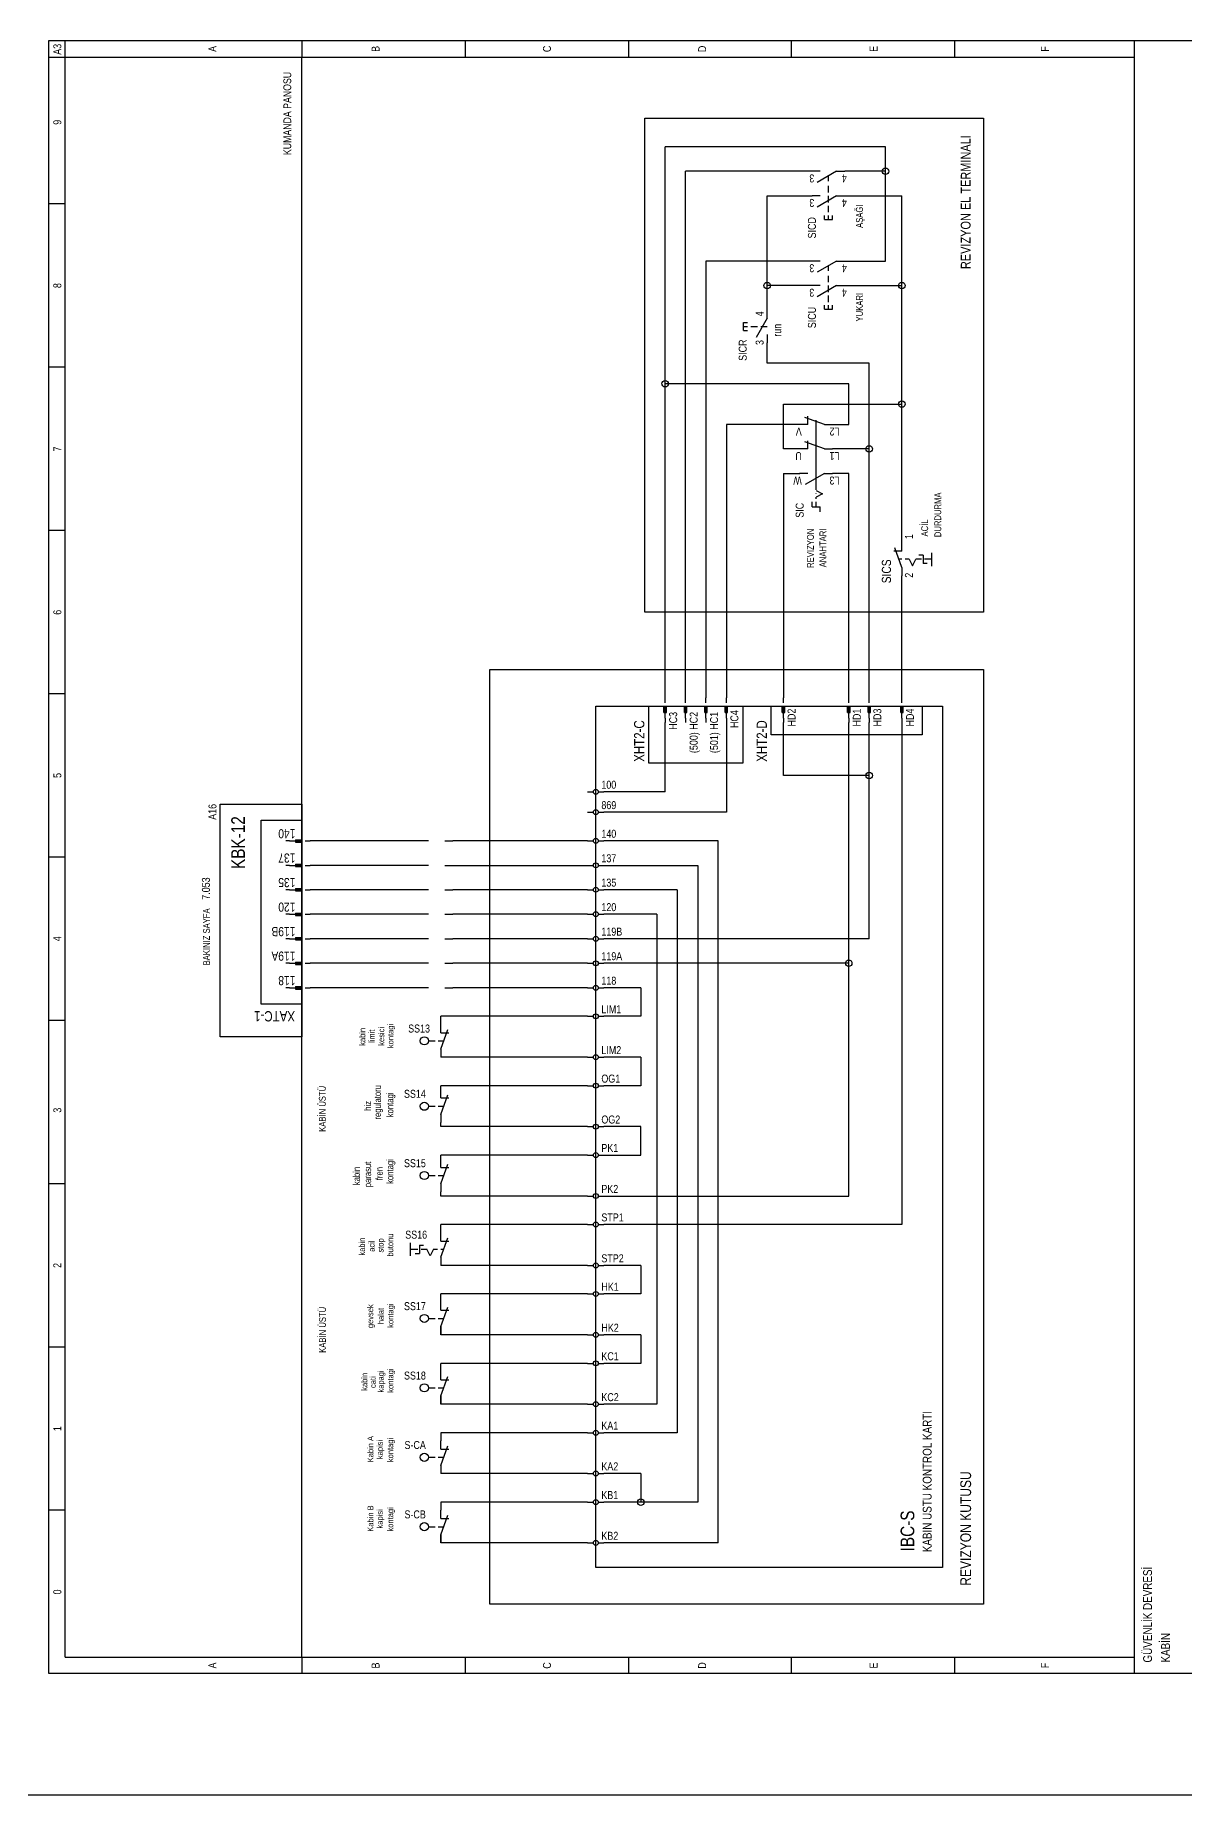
# Model space of a CAD drawing. Header units: centimetres. Extents: x 0 to 13360, y -30 to 2970.
# Drawn here: x 11964 to 12630, y 0 to 1019 of the extents above; entities that cross this region are included whole.
import ezdxf
from ezdxf.enums import TextEntityAlignment as Align

# ---------------------------------------------------------------- set-up
doc = ezdxf.new("R2010")
doc.units = ezdxf.units.CM
for name, color, linetype in [('SCOTT-CERCEVE', 7, 'CONTINUOUS'), ('SCOTT-ELEKTRIK', 3, 'CONTINUOUS'), ('SCOTT-ELEKTRIK-YAZI', 4, 'CONTINUOUS')]:
    doc.layers.add(name, color=color, linetype=linetype)
doc.styles.get("Standard").update_dxf_attribs({"font": 'arial.ttf', "width": 0.8})

msp = doc.modelspace()

# ---------------------------------------------------------------- linework, layer by layer
at = {"layer": 'SCOTT-CERCEVE'}
for points in [[(0, 0), (13359.9, 0), (13359.9, 2970), (0, 2970)], [(100, 0), (13334.9, 0), (13334.9, 2970), (100, 2970)]]:
    msp.add_lwpolyline(points, close=True, dxfattribs=at)
at = {"layer": 'SCOTT-ELEKTRIK'}
for p, q in [((11971.8, 70.2), (11971.8, 1016)), ((11971.8, 1016), (12638.6, 1016)), ((11981.3, 79.7), (11981.3, 1016)), ((12118.4, 1016), (12118.4, 1006.5)), ((12213, 1016), (12213, 1006.5)), ((12307.6, 1016), (12307.6, 1006.5)), ((12402.1, 1006.5), (12402.1, 1016)), ((12496.7, 1006.5), (12496.7, 1016)), ((12600.8, 70.2), (12600.8, 1016)), ((11971.8, 1006.5), (12600.8, 1006.5)), ((12118.4, 79.7), (12118.4, 1006.5)), ((12317, 684.9), (12317, 971)), ((12317, 971), (12513.3, 971)), ((12513.3, 971), (12513.3, 684.9)), ((12456.5, 954.5), (12328.8, 954.5)), ((12328.8, 817.3), (12328.8, 954.5)), ((12456.5, 940.3), (12456.5, 954.5)), ((12340.7, 635.3), (12340.7, 940.3)), ((12414, 940.3), (12340.7, 940.3)), ((12418.7, 940.3), (12414, 940.3)), ((12428.2, 940.3), (12417, 933.8)), ((12428.2, 940.3), (12432.9, 940.3)), ((12456.5, 940.3), (12432.9, 940.3)), ((12456.5, 888.3), (12456.5, 940.3)), ((12423.4, 934.6), (12423.4, 937.6)), ((12423.4, 928), (12423.4, 931.8)), ((11981.3, 921.4), (11971.8, 921.4)), ((12388, 926.1), (12414, 926.1)), ((12388, 874.1), (12388, 926.1)), ((12418.7, 926.1), (12414, 926.1)), ((12428.2, 926.1), (12417, 919.6)), ((12423.4, 922.3), (12423.4, 926.1)), ((12423.4, 916.6), (12423.4, 920.4)), ((12428.2, 926.1), (12432.9, 926.1)), ((12432.9, 926.1), (12466, 926.1)), ((12466, 874.1), (12466, 926.1)), ((12421.1, 912.4), (12421.1, 914.8)), ((12421.1, 912.4), (12425.8, 912.4)), ((12423.4, 912.4), (12423.4, 914.8)), ((12425.8, 912.4), (12425.8, 914.8)), ((12414, 888.3), (12352.5, 888.3)), ((12352.5, 888.3), (12352.5, 635.3)), ((12418.7, 888.3), (12414, 888.3)), ((12428.2, 888.3), (12417, 881.8)), ((12428.2, 888.3), (12432.9, 888.3)), ((12432.9, 888.3), (12456.5, 888.3)), ((12423.4, 882.6), (12423.4, 885.5)), ((12423.4, 876), (12423.4, 879.8)), ((12414, 874.1), (12388, 874.1)), ((12388, 859.9), (12388, 874.1)), ((12418.7, 874.1), (12414, 874.1)), ((12428.2, 874.1), (12417, 867.6)), ((12423.4, 870.3), (12423.4, 874.1)), ((12423.4, 864.6), (12423.4, 868.4)), ((12428.2, 874.1), (12432.9, 874.1)), ((12432.9, 874.1), (12466, 874.1)), ((12466, 805.5), (12466, 874.1)), ((12388, 855.2), (12388, 859.9)), ((12421.1, 860.4), (12421.1, 862.7)), ((12421.1, 860.4), (12425.8, 860.4)), ((12423.4, 860.4), (12423.4, 862.7)), ((12425.8, 860.4), (12425.8, 862.7)), ((12374.2, 852.8), (12376.6, 852.8)), ((12374.2, 848.1), (12374.2, 852.8)), ((12374.2, 850.4), (12376.6, 850.4)), ((12374.2, 848.1), (12376.6, 848.1)), ((12378.5, 850.4), (12382.3, 850.4)), ((12388, 855.2), (12381.5, 844)), ((12384.2, 850.4), (12388, 850.4)), ((12388, 845.7), (12388, 841)), ((12388, 829.2), (12388, 841)), ((11981.3, 826.8), (11971.8, 826.8)), ((12447.1, 829.2), (12388, 829.2)), ((12447.1, 779.5), (12447.1, 829.2)), ((12435.2, 817.3), (12328.8, 817.3)), ((12328.8, 635.3), (12328.8, 817.3)), ((12435.2, 793.7), (12435.2, 817.3)), ((12397.4, 779.5), (12397.4, 805.5)), ((12397.4, 805.5), (12466, 805.5)), ((12466, 725), (12466, 805.5)), ((12421.1, 793.7), (12409.7, 797.8)), ((12411.6, 793.7), (12411.6, 798.4)), ((12416.3, 755.9), (12416.3, 796.1)), ((12364.3, 793.7), (12364.3, 635.3)), ((12406.9, 793.7), (12364.3, 793.7)), ((12406.9, 793.7), (12406.7, 793.7)), ((12411.6, 793.7), (12406.9, 793.7)), ((12421.1, 793.7), (12425.8, 793.7)), ((12425.6, 793.7), (12425.8, 793.7)), ((12425.8, 793.7), (12435.2, 793.7)), ((12406.9, 779.5), (12397.4, 779.5)), ((12406.9, 779.5), (12406.7, 779.5)), ((12411.6, 779.5), (12406.9, 779.5)), ((12421.1, 779.5), (12409.7, 783.6)), ((12411.6, 779.5), (12411.6, 784.2)), ((12421.1, 779.5), (12425.8, 779.5)), ((12425.6, 779.5), (12425.8, 779.5)), ((12447.1, 779.5), (12425.8, 779.5)), ((12447.1, 635.3), (12447.1, 779.5)), ((12397.4, 765.3), (12406.9, 765.3)), ((12397.4, 765.3), (12397.4, 635.3)), ((12406.9, 765.3), (12406.7, 765.3)), ((12411.6, 765.3), (12406.9, 765.3)), ((12421.1, 765.3), (12409.9, 758.9)), ((12421.1, 765.3), (12425.8, 765.3)), ((12425.6, 765.3), (12425.8, 765.3)), ((12435.2, 765.3), (12425.8, 765.3)), ((12435.2, 635.3), (12435.2, 765.3)), ((12416.3, 755.4), (12420.1, 753.5)), ((12414, 745.9), (12414, 748.8)), ((12414, 745.9), (12418.7, 745.9)), ((12416.3, 753.5), (12416.3, 753.6)), ((12420.1, 753.5), (12416.3, 751.6)), ((12416.3, 750.7), (12416.3, 751.6)), ((12416.3, 745.9), (12416.3, 748.8)), ((12418.7, 743.1), (12418.7, 745.9)), ((11981.3, 732.2), (11971.8, 732.2)), ((12466, 720.3), (12466, 725)), ((12466, 720.3), (12461.3, 720.3)), ((12466, 710.9), (12461.9, 722.2)), ((12466, 715.6), (12464.3, 715.6)), ((12470.2, 715.6), (12467.9, 715.6)), ((12470.2, 715.6), (12472.1, 711.8)), ((12472.1, 711.8), (12474, 715.6)), ((12477.3, 715.6), (12474, 715.6)), ((12478.3, 717.9), (12475.9, 717.9)), ((12478.3, 717.9), (12478.3, 713.2)), ((12483.4, 715.6), (12479.2, 715.6)), ((12483.4, 711.7), (12483.4, 719.3)), ((12466, 710.9), (12466, 706.1)), ((12466, 635.3), (12466, 706.1)), ((12480.6, 713.2), (12478.3, 713.2)), ((12513.3, 684.9), (12317, 684.9)), ((12227.2, 110.4), (12227.2, 651.8)), ((12227.2, 651.8), (12513.3, 651.8)), ((12513.3, 651.8), (12513.3, 110.4)), ((11981.3, 637.7), (11971.8, 637.7)), ((12328.8, 632.4), (12328.8, 635.3)), ((12340.7, 632.4), (12340.7, 635.3)), ((12352.5, 632.4), (12352.5, 635.3)), ((12364.3, 632.4), (12364.3, 635.3)), ((12397.4, 632.4), (12397.4, 635.3)), ((12435.2, 632.4), (12435.2, 635.3)), ((12447.1, 632.4), (12447.1, 635.3)), ((12466, 632.4), (12466, 635.3)), ((12288.7, 131.7), (12288.7, 630.6)), ((12288.7, 630.6), (12489.6, 630.6)), ((12319.4, 597.5), (12319.4, 630.6)), ((12319.4, 630.6), (12373.8, 630.6)), ((12328.1, 630.6), (12329.6, 630.6)), ((12328.1, 626.8), (12328.1, 630.6)), ((12328.1, 626.8), (12329.6, 626.8)), ((12328.4, 626.8), (12328.4, 630.6)), ((12328.6, 626.8), (12328.6, 630.6)), ((12328.8, 623.5), (12328.8, 630.6)), ((12328.8, 623.5), (12328.8, 621.1)), ((12329.1, 626.8), (12329.1, 630.6)), ((12329.3, 626.8), (12329.3, 630.6)), ((12329.6, 626.8), (12329.6, 630.6)), ((12340, 630.6), (12341.4, 630.6)), ((12340, 626.8), (12340, 630.6)), ((12340, 626.8), (12341.4, 626.8)), ((12340.2, 626.8), (12340.2, 630.6)), ((12340.4, 626.8), (12340.4, 630.6)), ((12340.7, 623.5), (12340.7, 630.6)), ((12340.7, 623.5), (12340.7, 621.1)), ((12340.9, 626.8), (12340.9, 630.6)), ((12341.1, 626.8), (12341.1, 630.6)), ((12341.4, 626.8), (12341.4, 630.6)), ((12351.8, 630.6), (12353.2, 630.6)), ((12351.8, 626.8), (12351.8, 630.6)), ((12351.8, 626.8), (12353.2, 626.8)), ((12352, 626.8), (12352, 630.6)), ((12352.3, 626.8), (12352.3, 630.6)), ((12352.5, 623.5), (12352.5, 630.6)), ((12352.5, 623.5), (12352.5, 621.1)), ((12352.7, 626.8), (12352.7, 630.6)), ((12353, 626.8), (12353, 630.6)), ((12353.2, 626.8), (12353.2, 630.6)), ((12363.6, 630.6), (12365, 630.6)), ((12363.6, 626.8), (12363.6, 630.6)), ((12363.6, 626.8), (12365, 626.8)), ((12363.8, 626.8), (12363.8, 630.6)), ((12364.1, 626.8), (12364.1, 630.6)), ((12364.3, 623.5), (12364.3, 630.6)), ((12364.3, 623.5), (12364.3, 621.1)), ((12364.5, 626.8), (12364.5, 630.6)), ((12364.8, 626.8), (12364.8, 630.6)), ((12365, 626.8), (12365, 630.6)), ((12373.8, 630.6), (12373.8, 597.5)), ((12390.3, 614), (12390.3, 630.6)), ((12390.3, 630.6), (12477.8, 630.6)), ((12396.7, 630.6), (12398.1, 630.6)), ((12396.7, 626.8), (12396.7, 630.6)), ((12396.7, 626.8), (12398.1, 626.8)), ((12396.9, 626.8), (12396.9, 630.6)), ((12397.2, 626.8), (12397.2, 630.6)), ((12397.4, 623.5), (12397.4, 630.6)), ((12397.4, 623.5), (12397.4, 621.1)), ((12397.7, 626.8), (12397.7, 630.6)), ((12397.9, 626.8), (12397.9, 630.6)), ((12398.1, 626.8), (12398.1, 630.6)), ((12434.5, 630.6), (12436, 630.6)), ((12434.5, 626.8), (12434.5, 630.6)), ((12434.5, 626.8), (12436, 626.8)), ((12434.8, 626.8), (12434.8, 630.6)), ((12435, 626.8), (12435, 630.6)), ((12435.2, 623.5), (12435.2, 630.6)), ((12435.2, 623.5), (12435.2, 621.1)), ((12435.5, 626.8), (12435.5, 630.6)), ((12435.7, 626.8), (12435.7, 630.6)), ((12436, 626.8), (12436, 630.6)), ((12446.4, 630.6), (12447.8, 630.6)), ((12446.4, 626.8), (12446.4, 630.6)), ((12446.4, 626.8), (12447.8, 626.8)), ((12446.6, 626.8), (12446.6, 630.6)), ((12446.8, 626.8), (12446.8, 630.6)), ((12447.1, 623.5), (12447.1, 630.6)), ((12447.1, 623.5), (12447.1, 621.1)), ((12447.3, 626.8), (12447.3, 630.6)), ((12447.5, 626.8), (12447.5, 630.6)), ((12447.8, 626.8), (12447.8, 630.6)), ((12465.3, 630.6), (12466.7, 630.6)), ((12465.3, 626.8), (12465.3, 630.6)), ((12465.3, 626.8), (12466.7, 626.8)), ((12465.5, 626.8), (12465.5, 630.6)), ((12465.7, 626.8), (12465.7, 630.6)), ((12466, 623.5), (12466, 630.6)), ((12466, 623.5), (12466, 621.1)), ((12466.2, 626.8), (12466.2, 630.6)), ((12466.5, 626.8), (12466.5, 630.6)), ((12466.7, 626.8), (12466.7, 630.6)), ((12477.8, 630.6), (12477.8, 614)), ((12489.6, 630.6), (12489.6, 131.7)), ((12328.8, 580.9), (12328.8, 621.1)), ((12364.3, 621.1), (12364.3, 569.1)), ((12477.8, 614), (12390.3, 614)), ((12397.4, 590.4), (12397.4, 621.1)), ((12435.2, 481.6), (12435.2, 621.1)), ((12447.1, 590.4), (12447.1, 621.1)), ((12466, 621.1), (12466, 330.3)), ((12373.8, 597.5), (12319.4, 597.5)), ((12447.1, 590.4), (12397.4, 590.4)), ((12447.1, 495.8), (12447.1, 590.4)), ((12071.1, 439), (12071.1, 573.8)), ((12071.1, 573.8), (12118.4, 573.8)), ((12118.4, 573.8), (12118.4, 439)), ((12283.9, 580.9), (12287.2, 580.9)), ((12290.1, 580.9), (12293.4, 580.9)), ((12328.8, 580.9), (12293.4, 580.9)), ((12094.8, 458), (12094.8, 564.4)), ((12094.8, 564.4), (12118.4, 564.4)), ((12118.4, 564.4), (12118.4, 458)), ((12283.9, 569.1), (12287.2, 569.1)), ((12290.1, 569.1), (12293.4, 569.1)), ((12364.3, 569.1), (12293.4, 569.1)), ((12111.3, 552.5), (12109, 552.5)), ((12111.3, 552.5), (12118.4, 552.5)), ((12114.6, 553.2), (12118.4, 553.2)), ((12114.6, 553.2), (12114.6, 551.8)), ((12114.6, 553), (12118.4, 553)), ((12114.6, 552.8), (12118.4, 552.8)), ((12114.6, 552.3), (12118.4, 552.3)), ((12114.6, 552.1), (12118.4, 552.1)), ((12114.6, 551.8), (12118.4, 551.8)), ((12118.4, 553.2), (12118.4, 551.8)), ((12120.3, 552.5), (12123.1, 552.5)), ((12187, 552.5), (12123.1, 552.5)), ((12191.7, 552.5), (12187, 552.5)), ((12201.2, 552.5), (12205.9, 552.5)), ((12283.9, 552.5), (12205.9, 552.5)), ((12283.9, 552.5), (12287.2, 552.5)), ((12290.1, 552.5), (12293.4, 552.5)), ((12359.6, 552.5), (12293.4, 552.5)), ((12359.6, 145.9), (12359.6, 552.5)), ((11981.3, 543.1), (11971.8, 543.1)), ((12111.3, 538.3), (12109, 538.3)), ((12111.3, 538.3), (12118.4, 538.3)), ((12114.6, 539.1), (12118.4, 539.1)), ((12114.6, 539.1), (12114.6, 537.6)), ((12114.6, 538.8), (12118.4, 538.8)), ((12114.6, 538.6), (12118.4, 538.6)), ((12114.6, 538.1), (12118.4, 538.1)), ((12114.6, 537.9), (12118.4, 537.9)), ((12114.6, 537.6), (12118.4, 537.6)), ((12118.4, 539.1), (12118.4, 537.6)), ((12120.3, 538.3), (12123.1, 538.3)), ((12187, 538.3), (12123.1, 538.3)), ((12191.7, 538.3), (12187, 538.3)), ((12201.2, 538.3), (12205.9, 538.3)), ((12205.9, 538.3), (12283.9, 538.3)), ((12283.9, 538.3), (12287.2, 538.3)), ((12290.1, 538.3), (12293.4, 538.3)), ((12293.4, 538.3), (12347.8, 538.3)), ((12347.8, 538.3), (12347.8, 169.5)), ((12111.3, 524.2), (12109, 524.2)), ((12111.3, 524.2), (12118.4, 524.2)), ((12114.6, 524.9), (12118.4, 524.9)), ((12114.6, 524.9), (12114.6, 523.5)), ((12114.6, 524.6), (12118.4, 524.6)), ((12114.6, 524.4), (12118.4, 524.4)), ((12114.6, 523.9), (12118.4, 523.9)), ((12114.6, 523.7), (12118.4, 523.7)), ((12114.6, 523.5), (12118.4, 523.5)), ((12118.4, 524.9), (12118.4, 523.5)), ((12120.3, 524.2), (12123.1, 524.2)), ((12187, 524.2), (12123.1, 524.2)), ((12191.7, 524.2), (12187, 524.2)), ((12201.2, 524.2), (12205.9, 524.2)), ((12283.9, 524.2), (12205.9, 524.2)), ((12283.9, 524.2), (12287.2, 524.2)), ((12290.1, 524.2), (12293.4, 524.2)), ((12335.9, 524.2), (12293.4, 524.2)), ((12335.9, 524.2), (12335.9, 209.7)), ((12111.3, 510), (12109, 510)), ((12111.3, 510), (12118.4, 510)), ((12114.6, 510.7), (12118.4, 510.7)), ((12114.6, 510.7), (12114.6, 509.3)), ((12114.6, 510.4), (12118.4, 510.4)), ((12114.6, 510.2), (12118.4, 510.2)), ((12114.6, 509.7), (12118.4, 509.7)), ((12118.4, 510.7), (12118.4, 509.3)), ((12120.3, 510), (12123.1, 510)), ((12187, 510), (12123.1, 510)), ((12191.7, 510), (12187, 510)), ((12201.2, 510), (12205.9, 510)), ((12283.9, 510), (12205.9, 510)), ((12283.9, 510), (12287.2, 510)), ((12290.1, 510), (12293.4, 510)), ((12324.1, 510), (12293.4, 510)), ((12324.1, 510), (12324.1, 226.2)), ((12114.6, 509.5), (12118.4, 509.5)), ((12114.6, 509.3), (12118.4, 509.3)), ((12111.3, 495.8), (12109, 495.8)), ((12111.3, 495.8), (12118.4, 495.8)), ((12114.6, 496.5), (12118.4, 496.5)), ((12114.6, 496.5), (12114.6, 495.1)), ((12114.6, 496.3), (12118.4, 496.3)), ((12114.6, 496), (12118.4, 496)), ((12114.6, 495.6), (12118.4, 495.6)), ((12114.6, 495.3), (12118.4, 495.3)), ((12114.6, 495.1), (12118.4, 495.1)), ((12118.4, 496.5), (12118.4, 495.1)), ((12120.3, 495.8), (12123.1, 495.8)), ((12187, 495.8), (12123.1, 495.8)), ((12191.7, 495.8), (12187, 495.8)), ((12201.2, 495.8), (12205.9, 495.8)), ((12283.9, 495.8), (12205.9, 495.8)), ((12283.9, 495.8), (12287.2, 495.8)), ((12290.1, 495.8), (12293.4, 495.8)), ((12447.1, 495.8), (12293.4, 495.8)), ((12111.3, 481.6), (12109, 481.6)), ((12111.3, 481.6), (12118.4, 481.6)), ((12114.6, 482.3), (12118.4, 482.3)), ((12114.6, 482.3), (12114.6, 480.9)), ((12114.6, 482.1), (12118.4, 482.1)), ((12114.6, 481.8), (12118.4, 481.8)), ((12114.6, 481.4), (12118.4, 481.4)), ((12114.6, 481.1), (12118.4, 481.1)), ((12114.6, 480.9), (12118.4, 480.9)), ((12118.4, 482.3), (12118.4, 480.9)), ((12120.3, 481.6), (12123.1, 481.6)), ((12187, 481.6), (12123.1, 481.6)), ((12191.7, 481.6), (12187, 481.6)), ((12201.2, 481.6), (12205.9, 481.6)), ((12283.9, 481.6), (12205.9, 481.6)), ((12283.9, 481.6), (12287.2, 481.6)), ((12290.1, 481.6), (12293.4, 481.6)), ((12435.2, 481.6), (12293.4, 481.6)), ((12435.2, 346.8), (12435.2, 481.6)), ((12111.3, 467.4), (12109, 467.4)), ((12111.3, 467.4), (12118.4, 467.4)), ((12114.6, 468.1), (12118.4, 468.1)), ((12114.6, 468.1), (12114.6, 466.7)), ((12114.6, 467.9), (12118.4, 467.9)), ((12114.6, 467.7), (12118.4, 467.7)), ((12114.6, 467.2), (12118.4, 467.2)), ((12114.6, 466.9), (12118.4, 466.9)), ((12114.6, 466.7), (12118.4, 466.7)), ((12118.4, 468.1), (12118.4, 466.7)), ((12120.3, 467.4), (12123.1, 467.4)), ((12187, 467.4), (12123.1, 467.4)), ((12191.7, 467.4), (12187, 467.4)), ((12201.2, 467.4), (12205.9, 467.4)), ((12283.9, 467.4), (12205.9, 467.4)), ((12283.9, 467.4), (12287.2, 467.4)), ((12290.1, 467.4), (12293.4, 467.4)), ((12314.7, 467.4), (12293.4, 467.4)), ((12314.7, 467.4), (12314.7, 450.9)), ((11981.3, 448.5), (11971.8, 448.5)), ((12118.4, 458), (12094.8, 458)), ((12198.8, 446.1), (12198.8, 450.9)), ((12283.9, 450.9), (12198.8, 450.9)), ((12283.9, 450.9), (12287.2, 450.9)), ((12290.1, 450.9), (12293.4, 450.9)), ((12314.7, 450.9), (12293.4, 450.9)), ((12118.4, 439), (12071.1, 439)), ((12198.8, 441.4), (12198.8, 446.1)), ((12198.8, 431.9), (12202.9, 443.3)), ((12198.8, 441.4), (12203.5, 441.4)), ((12191.7, 436.7), (12195.6, 436.7)), ((12197.3, 436.7), (12200.5, 436.7)), ((12198.8, 431.9), (12198.8, 427.2)), ((12283.9, 427.2), (12198.8, 427.2)), ((12283.9, 427.2), (12287.2, 427.2)), ((12290.1, 427.2), (12293.4, 427.2)), ((12314.7, 427.2), (12293.4, 427.2)), ((12314.7, 427.2), (12314.7, 410.7)), ((12283.9, 410.7), (12198.8, 410.7)), ((12198.8, 408.3), (12198.8, 410.7)), ((12198.8, 403.6), (12198.8, 408.3)), ((12283.9, 410.7), (12287.2, 410.7)), ((12290.1, 410.7), (12293.4, 410.7)), ((12314.7, 410.7), (12293.4, 410.7)), ((12191.7, 398.8), (12195.6, 398.8)), ((12197.3, 398.8), (12200.5, 398.8)), ((12198.8, 394.1), (12202.9, 405.5)), ((12198.8, 403.6), (12203.5, 403.6)), ((12198.8, 394.1), (12198.8, 389.4)), ((12198.8, 387), (12198.8, 389.4)), ((12283.9, 387), (12198.8, 387)), ((12283.9, 387), (12287.2, 387)), ((12290.1, 387), (12293.4, 387)), ((12314.7, 387), (12293.4, 387)), ((12314.7, 370.5), (12314.7, 387)), ((12283.9, 370.5), (12198.8, 370.5)), ((12198.8, 368.1), (12198.8, 370.5)), ((12198.8, 363.4), (12198.8, 368.1)), ((12283.9, 370.5), (12287.2, 370.5)), ((12290.1, 370.5), (12293.4, 370.5)), ((12293.4, 370.5), (12314.7, 370.5)), ((12191.7, 358.7), (12195.6, 358.7)), ((12197.3, 358.7), (12200.5, 358.7)), ((12198.8, 353.9), (12202.9, 365.3)), ((12198.8, 363.4), (12203.5, 363.4)), ((11981.3, 353.9), (11971.8, 353.9)), ((12198.8, 353.9), (12198.8, 349.2)), ((12198.8, 346.8), (12198.8, 349.2)), ((12283.9, 346.8), (12198.8, 346.8)), ((12283.9, 346.8), (12287.2, 346.8)), ((12290.1, 346.8), (12293.4, 346.8)), ((12293.4, 346.8), (12435.2, 346.8)), ((12198.8, 325.6), (12198.8, 330.3)), ((12283.9, 330.3), (12198.8, 330.3)), ((12283.9, 330.3), (12287.2, 330.3)), ((12290.1, 330.3), (12293.4, 330.3)), ((12466, 330.3), (12293.4, 330.3)), ((12181.4, 312.1), (12181.4, 319.7)), ((12181.4, 316), (12185.6, 316)), ((12186.5, 318.4), (12188.9, 318.4)), ((12186.5, 318.4), (12186.5, 313.6)), ((12187.5, 316), (12190.8, 316)), ((12192.7, 312.2), (12190.8, 316)), ((12194.6, 316), (12192.7, 312.2)), ((12194.6, 316), (12196.9, 316)), ((12198.8, 320.7), (12198.8, 325.5)), ((12198.8, 311.3), (12202.9, 322.6)), ((12198.8, 320.7), (12203.5, 320.7)), ((12198.8, 316), (12200.5, 316)), ((12184.1, 313.6), (12186.5, 313.6)), ((12198.8, 311.3), (12198.8, 306.5)), ((12198.8, 306.5), (12198.8, 306.6)), ((12283.9, 306.6), (12198.8, 306.6)), ((12283.9, 306.6), (12287.2, 306.6)), ((12290.1, 306.6), (12293.4, 306.6)), ((12314.7, 306.6), (12293.4, 306.6)), ((12314.7, 306.6), (12314.7, 290.1)), ((12198.8, 285.4), (12198.8, 290.1)), ((12283.9, 290.1), (12198.8, 290.1)), ((12283.9, 290.1), (12287.2, 290.1)), ((12290.1, 290.1), (12293.4, 290.1)), ((12314.7, 290.1), (12293.4, 290.1)), ((12191.7, 275.9), (12195.6, 275.9)), ((12197.3, 275.9), (12200.5, 275.9)), ((12198.8, 280.6), (12198.8, 285.4)), ((12198.8, 271.2), (12202.9, 282.5)), ((12198.8, 280.6), (12203.5, 280.6)), ((12198.8, 271.2), (12198.8, 266.4)), ((12198.8, 266.4), (12198.8, 271.2)), ((12283.9, 266.4), (12198.8, 266.4)), ((12283.9, 266.4), (12287.2, 266.4)), ((12290.1, 266.4), (12293.4, 266.4)), ((12314.7, 266.4), (12293.4, 266.4)), ((12314.7, 266.4), (12314.7, 249.9)), ((11981.3, 259.3), (11971.8, 259.3)), ((12198.8, 245.2), (12198.8, 249.9)), ((12283.9, 249.9), (12198.8, 249.9)), ((12198.8, 240.4), (12198.8, 245.2)), ((12283.9, 249.9), (12287.2, 249.9)), ((12290.1, 249.9), (12293.4, 249.9)), ((12314.7, 249.9), (12293.4, 249.9)), ((12191.7, 235.7), (12195.6, 235.7)), ((12197.3, 235.7), (12200.5, 235.7)), ((12198.8, 231), (12202.9, 242.3)), ((12198.8, 240.4), (12203.5, 240.4)), ((12198.8, 231), (12198.8, 226.2)), ((12198.8, 226.2), (12198.8, 231)), ((12283.9, 226.2), (12198.8, 226.2)), ((12283.9, 226.2), (12287.2, 226.2)), ((12290.1, 226.2), (12293.4, 226.2)), ((12324.1, 226.2), (12293.4, 226.2)), ((12198.8, 209.7), (12198.8, 205)), ((12283.9, 209.7), (12198.8, 209.7)), ((12198.8, 200.2), (12198.8, 205)), ((12283.9, 209.7), (12287.2, 209.7)), ((12290.1, 209.7), (12293.4, 209.7)), ((12335.9, 209.7), (12293.4, 209.7)), ((12191.7, 195.5), (12195.6, 195.5)), ((12197.3, 195.5), (12200.5, 195.5)), ((12198.8, 190.8), (12202.9, 202.1)), ((12198.8, 200.2), (12203.5, 200.2)), ((12198.8, 190.8), (12198.8, 186.1)), ((12198.8, 190.8), (12198.8, 186.1)), ((12283.9, 186.1), (12198.8, 186.1)), ((12283.9, 186.1), (12287.2, 186.1)), ((12290.1, 186.1), (12293.4, 186.1)), ((12314.7, 186.1), (12293.4, 186.1)), ((12314.7, 186.1), (12314.7, 169.5)), ((11981.3, 164.8), (11971.8, 164.8)), ((12198.8, 169.5), (12198.8, 164.8)), ((12283.9, 169.5), (12198.8, 169.5)), ((12198.8, 160), (12198.8, 164.8)), ((12283.9, 169.5), (12287.2, 169.5)), ((12290.1, 169.5), (12293.4, 169.5)), ((12314.7, 169.5), (12293.4, 169.5)), ((12347.8, 169.5), (12314.7, 169.5)), ((12191.7, 155.3), (12195.6, 155.3)), ((12197.3, 155.3), (12200.5, 155.3)), ((12198.8, 150.6), (12202.9, 161.9)), ((12198.8, 160), (12203.5, 160)), ((12198.8, 150.6), (12198.8, 145.9)), ((12198.8, 145.9), (12198.8, 150.6)), ((12283.9, 145.9), (12198.8, 145.9)), ((12283.9, 145.9), (12287.2, 145.9)), ((12290.1, 145.9), (12293.4, 145.9)), ((12359.6, 145.9), (12293.4, 145.9)), ((12489.6, 131.7), (12288.7, 131.7)), ((12513.3, 110.4), (12227.2, 110.4)), ((11981.3, 79.7), (12600.8, 79.7)), ((12118.4, 79.7), (12118.4, 70.2)), ((12213, 79.7), (12213, 70.2)), ((12307.6, 79.7), (12307.6, 70.2)), ((12402.1, 70.2), (12402.1, 79.7)), ((12496.7, 70.2), (12496.7, 79.7)), ((12638.6, 70.2), (11971.8, 70.2))]:
    msp.add_line(p, q, dxfattribs=at)
for centre, radius in [((12456.5, 940.3), 1.89), ((12388, 874.1), 1.89), ((12466, 874.1), 1.89), ((12328.8, 817.3), 1.89), ((12466, 805.5), 1.89), ((12447.1, 779.5), 1.89), ((12447.1, 590.4), 1.89), ((12288.7, 580.9), 1.42), ((12288.7, 569.1), 1.42), ((12288.7, 552.5), 1.42), ((12288.7, 538.3), 1.42), ((12288.7, 524.2), 1.42), ((12288.7, 510), 1.42), ((12288.7, 495.8), 1.42), ((12288.7, 481.6), 1.42), ((12435.2, 481.6), 1.89), ((12288.7, 467.4), 1.42), ((12288.7, 450.9), 1.42), ((12189.3, 436.7), 2.36), ((12288.7, 427.2), 1.42), ((12288.7, 410.7), 1.42), ((12189.3, 398.8), 2.36), ((12288.7, 387), 1.42), ((12288.7, 370.5), 1.42), ((12189.3, 358.7), 2.36), ((12288.7, 346.8), 1.42), ((12288.7, 330.3), 1.42), ((12288.7, 306.6), 1.42), ((12288.7, 290.1), 1.42), ((12189.3, 275.9), 2.36), ((12288.7, 266.4), 1.42), ((12288.7, 249.9), 1.42), ((12189.3, 235.7), 2.36), ((12288.7, 226.2), 1.42), ((12288.7, 209.7), 1.42), ((12189.3, 195.5), 2.36), ((12288.7, 186.1), 1.42), ((12288.7, 169.5), 1.42), ((12314.7, 169.5), 1.89), ((12189.3, 155.3), 2.36), ((12288.7, 145.9), 1.42)]:
    msp.add_circle(centre, radius, dxfattribs=at)

# ---------------------------------------------------------------- texts
at = {"layer": 'SCOTT-ELEKTRIK-YAZI', "width": 0.8}
for s, height, rotation, p in [('A3', 4.63, 90, (11979, 1007.8)), ('3', 4.63, 180, (12415.3, 938.5)), ('3', 4.63, 180, (12415.3, 924.3)), ('3', 4.63, 180, (12415.3, 886.5)), ('3', 4.63, 180, (12415.3, 872.3)), ('run', 4.63, 90, (12396.1, 844.5)), ('3', 4.63, 90, (12385.9, 839.7)), ('V', 4.63, 180, (12408, 791.9)), ('U', 4.63, 180, (12408, 777.7)), ('W', 4.63, 180, (12408, 763.5)), ('DURDURMA', 3.97, 90, (12488.8, 728.4)), ('ACİL', 3.97, 90, (12481.2, 728.8)), ('1', 4.63, 90, (12472.4, 727.3)), ('XHT2-C', 5.96, 90, (12316.8, 598.3)), ('XHT2-D', 5.96, 90, (12387.8, 598.3)), ('140', 5.3, 180, (12114.6, 559.3)), ('137', 5.3, 180, (12114.6, 545.2)), ('7.053', 4.63, 90, (12065.1, 518.4)), ('135', 5.3, 180, (12114.6, 531)), ('120', 5.3, 180, (12114.6, 516.8)), ('119B', 5.3, 180, (12114.6, 502.6)), ('119A', 5.3, 180, (12114.6, 488.4)), ('118', 5.3, 180, (12114.6, 474.2)), ('XATC-1', 5.96, 180, (12114.4, 453.9)), ('KABIN USTU KONTROL KARTI', 5.107, 90, (12483.2, 140.5)), ('REVIZYON KUTUSU', 6.242, 90, (12506.1, 121.1)), ('IBC-S', 7.94, 90, (12473.2, 141)), ('GÜVENLİK DEVRESİ', 5.107, 90, (12610.9, 76.6)), ('KABİN', 5.11, 90, (12621.3, 76.6))]:
    msp.add_text(s, height=height, rotation=rotation, dxfattribs=at).set_placement(p)
for s, height, p in [('A', 4.63, (12068.9, 1011.2)), ('B', 4.63, (12163.4, 1011.2)), ('C', 4.63, (12262.7, 1011.2)), ('D', 4.63, (12352.6, 1011.2)), ('E', 4.63, (12451.9, 1011.2)), ('F', 4.63, (12551.2, 1011.2)), ('9', 4.63, (11979, 968.7)), ('AŞAĞI', 3.97, (12443.4, 914.3)), ('8', 4.63, (11979, 874.1)), ('YUKARI', 3.97, (12443.4, 861.6)), ('7', 4.63, (11979, 779.5)), ('SICS', 5.3, (12459.7, 708.6)), ('6', 4.63, (11979, 684.9)), ('5', 4.63, (11979, 590.4)), ('4', 4.63, (11979, 495.8)), ('kabin', 3.4, (12155.1, 439)), ('limit', 3.4, (12160.5, 439.3)), ('kesici', 3.4, (12166.1, 439.3)), ('kontagi', 3.4, (12171.4, 439.5)), ('KABİN ÜSTÜ', 3.97, (12132.2, 397.3)), ('regulatoru', 3.97, (12164.2, 401.1)), ('3', 4.63, (11979, 396.5)), ('hiz', 3.97, (12158.5, 399)), ('kontagi', 3.97, (12171.4, 399.6)), ('kontagi', 3.97, (12171.4, 361)), ('kabin', 3.97, (12152, 358.4)), ('parasut', 3.97, (12158.5, 359.3)), ('fren', 3.97, (12165.2, 359.8)), ('kabin', 3.4, (12154.9, 317.5)), ('acil', 3.4, (12160.5, 317.8)), ('stop', 3.4, (12165.7, 318.2)), ('butonu', 3.4, (12171.3, 318.4)), ('2', 4.63, (11979, 306.6)), ('KABİN ÜSTÜ', 3.97, (12132.3, 269.3)), ('gevsek', 3.4, (12159.7, 277.2)), ('halat', 3.4, (12165.8, 277.3)), ('kontagi', 3.4, (12171.4, 277.5)), ('kapagi', 3.4, (12165.8, 239.4)), ('kontagi', 3.4, (12171.4, 239.9)), ('kabin', 3.4, (12156.3, 239.2)), ('cati', 3.4, (12161.2, 239)), ('1', 4.63, (11979, 212.1)), ('Kabin A', 3.4, (12159.8, 200.2)), ('kapisi', 3.4, (12165.2, 200)), ('kontagi', 3.4, (12171.3, 199.7)), ('Kabin B', 3.4, (12159.8, 160)), ('kapisi', 3.4, (12165.2, 159.8)), ('kontagi', 3.4, (12171.3, 159.5)), ('0', 4.63, (11979, 117.5)), ('A', 4.63, (12068.9, 74.9)), ('B', 4.63, (12163.4, 74.9)), ('C', 4.63, (12262.7, 74.9)), ('D', 4.63, (12352.6, 74.9)), ('E', 4.63, (12451.9, 74.9)), ('F', 4.63, (12551.2, 74.9))]:
    msp.add_text(s, height=height, rotation=90, dxfattribs=at).set_placement(p, align=Align.CENTER)
for s, height, rotation, p in [('KUMANDA PANOSU', 4.54, 90, (12112.2, 997.9)), ('REVIZYON EL TERMINALI', 5.675, 90, (12505.8, 961.2)), ('4', 4.63, 180, (12431.2, 938.5)), ('4', 4.63, 180, (12431.2, 924.3)), ('SICD', 4.63, 90, (12416.2, 913.8)), ('4', 4.63, 180, (12431.2, 886.5)), ('4', 4.63, 180, (12431.2, 872.3)), ('4', 4.63, 90, (12385.9, 859.2)), ('SICU', 4.63, 90, (12416.2, 861.8)), ('SICR', 4.63, 90, (12376.1, 842.9)), ('L2', 4.63, 180, (12424.1, 791.9)), ('L1', 4.63, 180, (12424.1, 777.7)), ('L3', 4.63, 180, (12424.1, 763.5)), ('SIC', 4.63, 90, (12409.1, 748.3)), ('REVIZYON', 3.97, 90, (12415, 733.3)), ('ANAHTARI', 3.97, 90, (12422.2, 733.4)), ('2', 4.63, 90, (12472.4, 707.8)), ('HC3', 4.63, 90, (12335.8, 627.2)), ('(500) HC2', 4.63, 90, (12347.7, 627.2)), ('(501) HC1', 4.63, 90, (12359.5, 627.2)), ('HC4', 4.63, 90, (12371.3, 628.2)), ('HD2', 4.63, 90, (12404.4, 629.1)), ('HD1', 4.63, 90, (12442.2, 629.1)), ('HD3', 4.63, 90, (12454.1, 629.1)), ('HD4', 4.63, 90, (12473, 629.1)), ('A16', 4.63, 90, (12068.9, 573.9)), ('KBK-12', 7.94, 90, (12085.4, 566.8)), ('BAKINIZ SAYFA', 3.972, 90, (12065.1, 513.4))]:
    msp.add_text(s, height=height, rotation=rotation, dxfattribs=at).set_placement(p, align=Align.RIGHT)
for s, p in [('100', (12291.9, 582.7)), ('869', (12291.9, 570.9)), ('140', (12291.9, 554.3)), ('137', (12291.9, 540.1)), ('135', (12291.9, 526)), ('120', (12291.9, 511.8)), ('119B', (12291.9, 497.6)), ('119A', (12291.9, 483.4)), ('118', (12291.9, 469.2)), ('LIM1', (12291.9, 452.7)), ('LIM2', (12291.9, 429)), ('OG1', (12291.9, 412.5)), ('OG2', (12291.9, 388.8)), ('PK1', (12291.9, 372.3)), ('PK2', (12291.9, 348.6)), ('STP1', (12291.9, 332.1)), ('STP2', (12291.9, 308.4)), ('HK1', (12291.9, 291.9)), ('HK2', (12291.9, 268.2)), ('KC1', (12291.9, 251.7)), ('KC2', (12291.9, 228)), ('KA1', (12291.9, 211.5)), ('KA2', (12291.9, 187.9)), ('KB1', (12291.9, 171.3)), ('KB2', (12291.9, 147.7))]:
    msp.add_text(s, height=4.63, dxfattribs=at).set_placement(p)
for s, p in [('SS13', (12192.6, 441.5)), ('SS14', (12190.2, 403.7)), ('SS15', (12190.2, 363.5)), ('SS17', (12190.2, 280.7)), ('SS18', (12190.2, 240.5)), ('S-CA', (12190.2, 200.3)), ('S-CB', (12190.2, 160.1))]:
    msp.add_text(s, height=4.63, dxfattribs=at).set_placement(p, align=Align.RIGHT)
msp.add_text('SS16', height=4.63, dxfattribs=at).set_placement((12184.6, 322.1), align=Align.CENTER)

doc.saveas('drawing.dxf')
